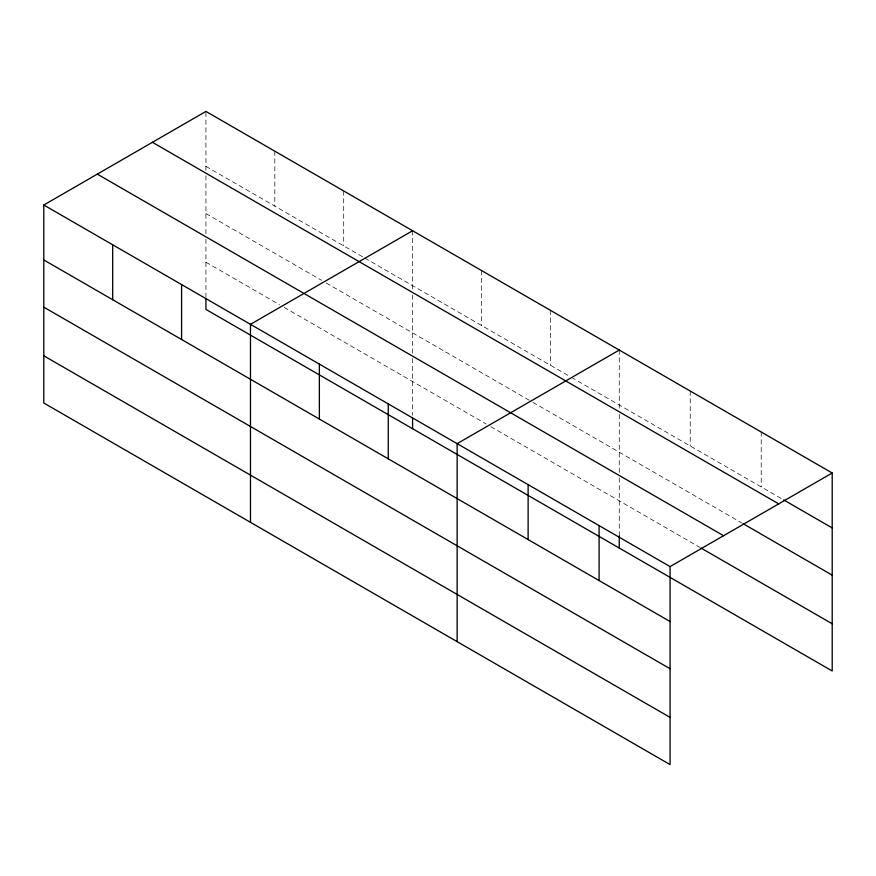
<?xml version="1.0" encoding="UTF-8"?>
<svg xmlns="http://www.w3.org/2000/svg" width="876" height="876" viewBox="0 0 876 876"><rect width="100%" height="100%" fill="white"/><g stroke="black" fill="none" stroke-linecap="round" stroke-linejoin="round"><path stroke-width="0.66" stroke-dasharray="4.38 3.29" d="M205.926 233.826L205.926 175.791M205.926 170.393L205.926 111.416M205.926 166.352L363.551 257.358M364.723 258.026L570.221 376.68M571.393 377.348L782.52 499.243M205.926 213.558L321.514 280.298M326.19 282.992L531.688 401.646M532.86 402.314L742.29 523.235M205.926 262.198L279.477 304.673M284.152 307.366L486.158 423.995M490.823 426.689L699.705 547.281M761.222 432.01L761.222 486.946M690.244 391.035L690.244 445.972M619.266 350.05L619.266 409.037M619.266 414.436L619.266 472.471M619.266 477.869L619.266 535.915M550.38 310.279L550.38 365.215M481.482 270.509L481.482 325.445M412.596 230.738L412.596 289.715M412.596 295.113L412.596 353.148M412.596 358.547L412.596 415.246M343.699 190.957L343.699 245.893M274.812 151.187L274.812 206.123M205.926 239.225L205.926 297.271"/><path stroke-width="1.31" d="M43.8 205.017L670.074 566.597L670.074 764.584L43.8 403.004L43.8 205.017L205.926 111.416L832.2 472.996L832.2 670.983L205.926 309.403L205.926 298.617M412.596 230.738L250.47 324.339L250.47 522.326M619.266 350.05L457.141 443.65L457.141 641.648M670.074 566.597L832.2 472.996M783.702 499.922L832.2 527.932M152.424 142.295L778.698 503.875M743.472 523.914L832.2 575.138M97.302 174.127L723.576 535.707M700.888 547.971L832.2 623.778M43.8 259.953L670.074 621.533M43.8 307.158L670.074 668.738M43.8 355.798L670.074 717.378M619.266 535.915L619.266 548.048M599.096 525.611L599.096 580.547M528.119 484.636L528.119 539.572M412.596 417.94L412.596 428.725M388.254 403.88L388.254 458.816M319.368 364.109L319.368 419.046M181.584 284.558L181.584 339.494M112.686 244.787L112.686 299.723"/></g></svg>
